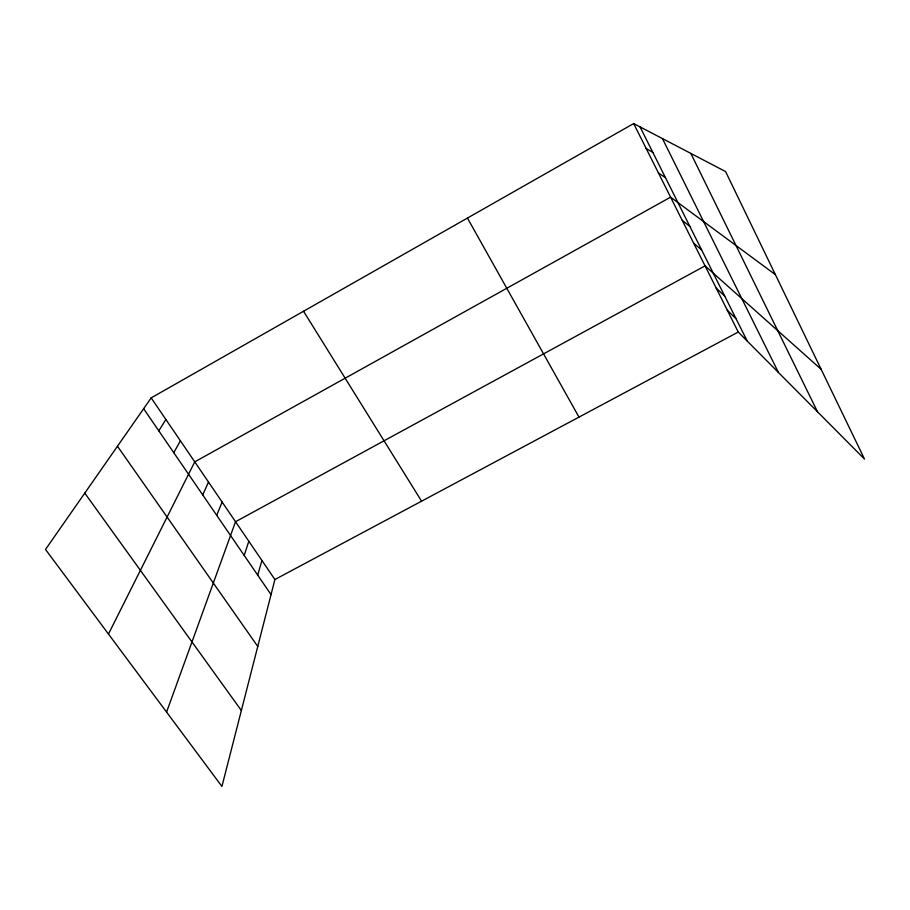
<?xml version="1.0" encoding="UTF-8"?>
<svg xmlns="http://www.w3.org/2000/svg" width="910" height="910" viewBox="0 0 910 910"><rect width="100%" height="100%" fill="white"/><g stroke="black" fill="none" stroke-linecap="round" stroke-linejoin="round"><path stroke-width="1.36" d="M738.249 332.048L274.9 579.522L221.926 786.445L45.5 549.458L151.174 397.886L633.667 123.555L725.588 171.569L864.5 459.061L738.249 332.048L633.667 123.555M257.712 575.12L261.932 560.48M244.21 555.43L248.817 541.222M166.575 712.086L235.531 521.726L705.057 265.868L821.127 369.289M216.716 515.333L222.108 502.013M202.725 494.915L208.515 482.05M108.472 634.042L194.751 461.859L670.59 197.163L775.388 274.627M173.764 452.668L180.407 440.804M158.795 430.828L165.882 419.476M646.134 148.421L652.868 152.482M658.442 172.945L665.494 177.712M682.227 220.356L689.871 226.431M693.716 243.254L701.644 249.966M716.261 288.208L724.735 296.114M727.317 310.264L736.065 318.75M84.778 493.129L241.366 710.528M117.47 446.23L257.769 646.453M143.632 408.704L271.043 594.583M151.174 397.886L274.9 579.522M303.542 311.254L421.58 501.183M467.444 218.07L578.987 417.11M640.071 126.9L747.246 341.091M662.457 138.593L778.448 372.486M690.849 153.426L817.498 411.775"/></g></svg>
